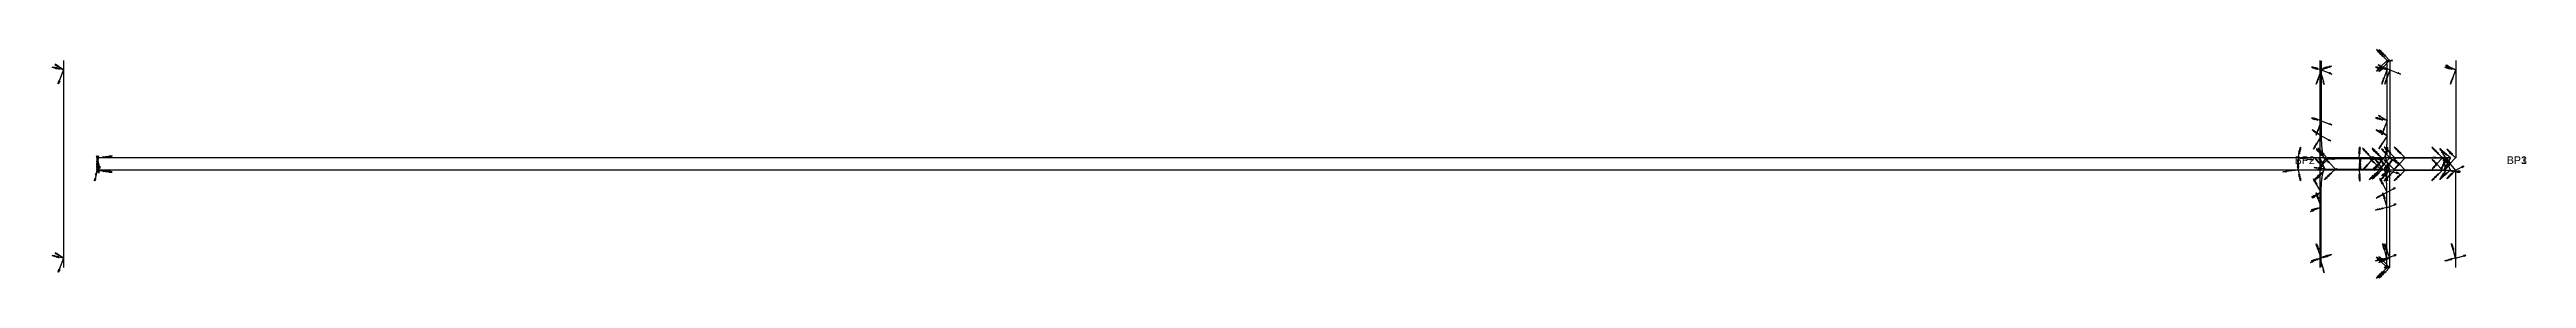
# Model space of a CAD drawing. Header units: millimetres. Extents: x -7317 to 13, y -75 to 75.
# Drawn here: x -1608 to 13, y -75 to 75 of the extents above; entities that cross this region are included whole.
import ezdxf

# ---------------------------------------------------------------- set-up
doc = ezdxf.new("R2010")
doc.units = ezdxf.units.MM
for name, color, linetype in [('AutoDetect_31_6', 1, 'Continuous'), ('AutoDetect_32_2', 1, 'Continuous'), ('AutoDetect_33_17', 1, 'Continuous'), ('AutoDetect_34_0', 1, 'Continuous'), ('AutoDetect_34_10', 1, 'Continuous'), ('AutoDetect_34_15', 1, 'Continuous'), ('AutoDetect_35_12', 1, 'Continuous'), ('AutoDetect_35_4', 1, 'Continuous'), ('AutoDetect_35_8', 1, 'Continuous'), ('AutoDetect_36_14', 1, 'Continuous'), ('AutoDetect_37_11', 1, 'Continuous'), ('AutoDetect_37_9', 1, 'Continuous'), ('AutoDetect_42_7', 1, 'Continuous'), ('AutoDetect_43_3', 1, 'Continuous'), ('AutoDetect_44_5', 1, 'Continuous'), ('AutoDetect_45_1', 1, 'Continuous'), ('AutoDetect_46_13', 1, 'Continuous'), ('AutoDetect_46_16', 1, 'Continuous'), ('Plate_ID_A2B9', 1, 'Continuous')]:
    doc.layers.add(name, color=color, linetype=linetype)
doc.styles.get("Standard").update_dxf_attribs({"font": 'arial.ttf'})

# ---------------------------------------------------------------- blocks, each defined once
blk = doc.blocks.new('Kontrollpunkt')
at = {"color": 0}
for q in [(0, 6), (8, 0), (0, 0, 4)]:
    blk.add_line((0, 0), q, dxfattribs=at)
for points in [[(0.25, 8, -0.25), (-0.25, 8, -0.25), (-0.25, 8, 0.25), (0, 10, 0), (-0.25, 8, -0.25), (0.25, 8, 0.25), (0, 10, 0), (0.25, 8, -0.25), (0.25, 8, 0.25), (-0.25, 8, 0.25)], [(0.25, 6, -0.25), (-0.25, 6, -0.25), (-0.25, 6, 0.25), (0, 8, 0), (-0.25, 6, -0.25), (0.25, 6, 0.25), (0, 8, 0), (0.25, 6, -0.25), (0.25, 6, 0.25), (-0.25, 6, 0.25)], [(0.25, 0.25, 4), (-0.25, 0.25, 4), (-0.25, -0.25, 4), (0, 0, 6), (-0.25, 0.25, 4), (0.25, -0.25, 4), (0, 0, 6), (0.25, 0.25, 4), (0.25, -0.25, 4), (-0.25, -0.25, 4)], [(0.25, 0.25, 6), (-0.25, 0.25, 6), (-0.25, -0.25, 6), (0, 0, 8), (-0.25, 0.25, 6), (0.25, -0.25, 6), (0, 0, 8), (0.25, 0.25, 6), (0.25, -0.25, 6), (-0.25, -0.25, 6)], [(0.25, 0.25, 8), (-0.25, 0.25, 8), (-0.25, -0.25, 8), (0, 0, 10), (-0.25, 0.25, 8), (0.25, -0.25, 8), (0, 0, 10), (0.25, 0.25, 8), (0.25, -0.25, 8), (-0.25, -0.25, 8)], [(8, 0.25, -0.25), (8, 0.25, 0.25), (8, -0.25, 0.25), (10, 0, 0), (8, 0.25, 0.25), (8, -0.25, -0.25), (10, 0, 0), (8, 0.25, -0.25), (8, -0.25, -0.25), (8, -0.25, 0.25)]]:
    blk.add_polyline3d(points, dxfattribs=at)

msp = doc.modelspace()

# ---------------------------------------------------------------- linework, layer by layer
at = {"layer": 'AutoDetect_31_6', "color": 1}
msp.add_line((-96.6, -4, -450), (-1576.7, -4, -450), dxfattribs=at)
at = {"layer": 'AutoDetect_32_2', "color": 1}
msp.add_line((-96.6, 4, -450), (-1576.7, 4, -450), dxfattribs=at)
at = {"layer": 'AutoDetect_33_17', "color": 1}
msp.add_line((-1598.8, 67.5, -450), (-1598.8, -67.5, -450), dxfattribs=at)
at = {"layer": 'AutoDetect_34_0', "color": 1}
msp.add_line((-81, 3.3, -424.8), (-118.8, 3.3, -205.2), dxfattribs=at)
for points, weights in [([(-118.8, 3.3, -205.2), (-119.7, 3.3, -199.9), (-120.5, 6.7, -195.7)], [1, 0.871859216769, 0.855841618865]), ([(-78.9, 9.1, -436.7), (-79.7, 3.3, -432.2), (-81, 3.3, -424.8)], [0.857128747478, 0.830671108122, 1])]:
    msp.add_rational_spline(points, weights, degree=2, dxfattribs=at)
at = {"layer": 'AutoDetect_34_10', "color": 1}
msp.add_line((-121.4, 67.4, -190.2), (-121.4, 18.3, -190.2), dxfattribs=at)
msp.add_rational_spline([(-121.4, 18.3, -190.2), (-121.4, 11.2, -190.2), (-120.5, 6.7, -195.7)], [1, 0.835247564417, 0.855841618865], degree=2, dxfattribs=at)
at = {"layer": 'AutoDetect_34_15', "color": 1}
msp.add_line((-78.4, 67.4, -439.8), (-78.4, 18.3, -439.8), dxfattribs=at)
msp.add_rational_spline([(-78.4, 18.3, -439.8), (-78.4, 13.2, -439.8), (-78.9, 9.1, -436.7)], [1, 0.876435673494, 0.857128747478], degree=2, dxfattribs=at)
at = {"layer": 'AutoDetect_35_12', "color": 1}
msp.add_line((-78.4, -67.4, -439.8), (-78.4, -18.3, -439.8), dxfattribs=at)
msp.add_rational_spline([(-78.4, -18.3, -439.8), (-78.4, -13.2, -439.8), (-78.9, -9.1, -436.7)], [1, 0.876435673494, 0.857128747478], degree=2, dxfattribs=at)
at = {"layer": 'AutoDetect_35_4', "color": 1}
msp.add_line((-118.8, -3.3, -205.2), (-81, -3.3, -424.8), dxfattribs=at)
for points, weights in [([(-120.5, -6.7, -195.7), (-119.7, -3.3, -199.9), (-118.8, -3.3, -205.2)], [0.855841618865, 0.871859216769, 1]), ([(-81, -3.3, -424.8), (-79.7, -3.3, -432.2), (-78.9, -9.1, -436.7)], [1, 0.830671108122, 0.857128747478])]:
    msp.add_rational_spline(points, weights, degree=2, dxfattribs=at)
at = {"layer": 'AutoDetect_35_8', "color": 1}
msp.add_line((-121.4, -67.4, -190.2), (-121.4, -18.3, -190.2), dxfattribs=at)
msp.add_rational_spline([(-121.4, -18.3, -190.2), (-121.4, -11.2, -190.2), (-120.5, -6.7, -195.7)], [1, 0.835247564417, 0.855841618865], degree=2, dxfattribs=at)
at = {"layer": 'AutoDetect_36_14', "color": 1}
msp.add_line((-122.3, 67.5, -184.9), (-122.3, -67.5, -184.9), dxfattribs=at)
at = {"layer": 'AutoDetect_37_11', "color": 1}
msp.add_line((-76.6, 67.5, -450), (-76.6, 4, -450), dxfattribs=at)
at = {"layer": 'AutoDetect_37_9', "color": 1}
msp.add_line((-76.6, -67.5, -450), (-76.6, -4, -450), dxfattribs=at)
at = {"layer": 'AutoDetect_42_7', "color": 1}
msp.add_line((-39.8, -4, -699.4), (-1576.9, -4, -453.5), dxfattribs=at)
at = {"layer": 'AutoDetect_43_3', "color": 1}
msp.add_line((-39.8, 4, -699.4), (-1576.9, 4, -453.5), dxfattribs=at)
at = {"layer": 'AutoDetect_44_5', "color": 1}
msp.add_line((-73.2, -4, -469.7), (-36.8, -4, -680.7), dxfattribs=at)
at = {"layer": 'AutoDetect_45_1', "color": 1}
msp.add_line((-73.2, 4, -469.7), (-36.8, 4, -680.7), dxfattribs=at)
at = {"layer": 'AutoDetect_46_13', "color": 1}
msp.add_line((-33.4, -67.5, -700.5), (-33.4, -4, -700.5), dxfattribs=at)
at = {"layer": 'AutoDetect_46_16', "color": 1}
msp.add_line((-33.4, 67.5, -700.5), (-33.4, 4, -700.5), dxfattribs=at)

# ---------------------------------------------------------------- block references
at = {"layer": 'AutoDetect_31_6', "color": 2, "extrusion": (0.985215, -0.121141, -0.121143), "rotation": 224.5739008113972}
msp.add_blockref('Kontrollpunkt', (-196.4, -636.2, -1498.4), dxfattribs=at)
at = {"layer": 'AutoDetect_31_6', "color": 2, "extrusion": (0.173648, -0.696364, -0.696364), "rotation": 189.8510822974454}
msp.add_blockref('Kontrollpunkt', (-133.5, -343.3, 292.4), dxfattribs=at)
at = {"layer": 'AutoDetect_31_6', "color": 2, "extrusion": (0.043199, -0.706447, -0.706447), "rotation": 187.904723579353}
msp.add_blockref('Kontrollpunkt', (-96.7, -319.8, 316.6), dxfattribs=at)
at = {"layer": 'AutoDetect_32_2', "color": 2, "extrusion": (0.985215, 0.121141, -0.121143), "rotation": 135.4260991886028}
msp.add_blockref('Kontrollpunkt', (196.4, -636.2, -1498.4), dxfattribs=at)
at = {"layer": 'AutoDetect_32_2', "color": 2, "extrusion": (0.173648, 0.696364, -0.696364), "rotation": 170.1489177025546}
msp.add_blockref('Kontrollpunkt', (133.5, -343.3, 292.4), dxfattribs=at)
at = {"layer": 'AutoDetect_32_2', "color": 2, "extrusion": (0.043199, 0.706447, -0.706447), "rotation": 172.0952764206457}
msp.add_blockref('Kontrollpunkt', (96.7, -319.8, 316.6), dxfattribs=at)
at = {"layer": 'AutoDetect_33_17', "color": 1, "extrusion": (-0.749357, 0.173648, -0.638991), "rotation": 12.63798026484088}
for p in [(301, 657.9, 1496.3), (420.8, 640.2, 1474.9)]:
    msp.add_blockref('Kontrollpunkt', p, dxfattribs=at)
at = {"layer": 'AutoDetect_34_0', "color": 1, "extrusion": (-0.575039, 0.650895, -0.495647), "rotation": 240.7062599466773}
msp.add_blockref('Kontrollpunkt', (86.9, -138, 172.2), dxfattribs=at)
at = {"layer": 'AutoDetect_34_0', "color": 1, "extrusion": (-0.656733, 0.696364, -0.289446), "rotation": 252.9380360662961}
for p in [(82.9, -181.9, 141.5), (61.6, -350.8, 171.5)]:
    msp.add_blockref('Kontrollpunkt', p, dxfattribs=at)
at = {"layer": 'AutoDetect_34_0', "color": 1, "extrusion": (-0.707822, 0.650895, 0.274452), "rotation": 284.1644659584912}
msp.add_blockref('Kontrollpunkt', (52.4, -425.5, -57.1), dxfattribs=at)
at = {"layer": 'AutoDetect_34_0', "color": 1, "extrusion": (-0.717001, 0.691066, 0.09131), "rotation": 275.0294672537908}
msp.add_blockref('Kontrollpunkt', (53.8, -428.6, 21.6), dxfattribs=at)
at = {"layer": 'AutoDetect_34_10', "color": 1, "extrusion": (-0.63445, 0.173648, -0.753206), "rotation": 274.8323691443268}
for p in [(-27.2, -24.7, 231), (4.8, -31.3, 225.2)]:
    msp.add_blockref('Kontrollpunkt', p, dxfattribs=at)
at = {"layer": 'AutoDetect_34_10', "color": 1, "extrusion": (-0.593024, 0.390731, -0.704026), "rotation": 266.1504892265993}
msp.add_blockref('Kontrollpunkt', (51.5, -56.6, 213.1), dxfattribs=at)
at = {"layer": 'AutoDetect_34_15', "color": 1, "extrusion": (-0.753206, 0.173648, 0.63445), "rotation": 258.9690289996551}
for p in [(-42.2, -397.2, -209.3), (-10, -392.4, -215.1)]:
    msp.add_blockref('Kontrollpunkt', p, dxfattribs=at)
at = {"layer": 'AutoDetect_34_15', "color": 1, "extrusion": (-0.704026, 0.390731, 0.593024), "rotation": 264.2730937744748}
msp.add_blockref('Kontrollpunkt', (22, -400, -198.5), dxfattribs=at)
at = {"layer": 'AutoDetect_35_12', "color": 1, "extrusion": (-0.704026, -0.390731, 0.593024), "rotation": 88.61157176519946}
msp.add_blockref('Kontrollpunkt', (-22, -400, -198.5), dxfattribs=at)
at = {"layer": 'AutoDetect_35_12', "color": 1, "extrusion": (-0.753206, -0.173648, 0.63445), "rotation": 94.69389336293224}
for p in [(10, -392.4, -215.1), (42.2, -397.2, -209.3)]:
    msp.add_blockref('Kontrollpunkt', p, dxfattribs=at)
at = {"layer": 'AutoDetect_35_4', "color": 1, "extrusion": (-0.575039, -0.650895, -0.495647), "rotation": 126.3513931014919}
msp.add_blockref('Kontrollpunkt', (-86.9, -138, 172.2), dxfattribs=at)
at = {"layer": 'AutoDetect_35_4', "color": 1, "extrusion": (-0.679364, -0.704416, -0.20558), "rotation": 105.5467107572204}
msp.add_blockref('Kontrollpunkt', (-83.2, -183.4, 125.2), dxfattribs=at)
at = {"layer": 'AutoDetect_35_4', "color": 1, "extrusion": (-0.715744, -0.696364, 0.0528), "rotation": 86.17324358983485}
for p in [(-75.8, -248.6, 69.6), (-55.3, -417.6, 39.6)]:
    msp.add_blockref('Kontrollpunkt', p, dxfattribs=at)
at = {"layer": 'AutoDetect_35_4', "color": 1, "extrusion": (-0.707822, -0.650895, 0.274452), "rotation": 71.82753322224926}
msp.add_blockref('Kontrollpunkt', (-52.4, -425.5, -57.1), dxfattribs=at)
at = {"layer": 'AutoDetect_35_8', "color": 1, "extrusion": (-0.593024, -0.390731, -0.704026), "rotation": 93.84951077340075}
msp.add_blockref('Kontrollpunkt', (-51.5, -56.6, 213.1), dxfattribs=at)
at = {"layer": 'AutoDetect_35_8', "color": 1, "extrusion": (-0.63445, -0.173648, -0.753206), "rotation": 85.16763085567325}
for p in [(-4.8, -31.3, 225.2), (27.2, -24.7, 231)]:
    msp.add_blockref('Kontrollpunkt', p, dxfattribs=at)
at = {"layer": 'AutoDetect_36_14', "color": 1, "extrusion": (0.567935, 0.173648, 0.804547), "rotation": 179.9999991462264}
for p in [(94.6, -30.2, -207.6), (-23, -1.2, -228.9)]:
    msp.add_blockref('Kontrollpunkt', p, dxfattribs=at)
at = {"layer": 'AutoDetect_37_11', "color": 1, "extrusion": (-0.63445, 0.173648, -0.753206), "rotation": 274.8323691443268}
msp.add_blockref('Kontrollpunkt', (-39.1, -228.1, 398.2), dxfattribs=at)
at = {"layer": 'AutoDetect_37_11', "color": 1, "extrusion": (-0.526732, 0.575779, -0.625326), "rotation": 261.7808796375388}
msp.add_blockref('Kontrollpunkt', (53.8, -317, 324.1), dxfattribs=at)
at = {"layer": 'AutoDetect_37_9', "color": 1, "extrusion": (-0.526732, -0.575779, -0.625326), "rotation": 98.21912036246117}
msp.add_blockref('Kontrollpunkt', (-53.8, -317, 324.1), dxfattribs=at)
at = {"layer": 'AutoDetect_37_9', "color": 1, "extrusion": (-0.63445, -0.173648, -0.753206), "rotation": 85.16763085567325}
msp.add_blockref('Kontrollpunkt', (39.1, -228.1, 398.2), dxfattribs=at)
at = {"layer": 'AutoDetect_42_7', "color": 2, "extrusion": (0.991981, -0.121143, -0.036034), "rotation": 250.4520916773651}
msp.add_blockref('Kontrollpunkt', (-195.1, -509.6, -1547.5), dxfattribs=at)
at = {"layer": 'AutoDetect_42_7', "color": 2, "extrusion": (0.133523, -0.706934, 0.694562), "rotation": 326.7985015552482}
msp.add_blockref('Kontrollpunkt', (-78.7, -491.1, -489.2), dxfattribs=at)
at = {"layer": 'AutoDetect_42_7', "color": 2, "extrusion": (-0.389456, -0.615263, 0.685402), "rotation": 33.14065326852415}
msp.add_blockref('Kontrollpunkt', (-31.5, -526.2, -461.4), dxfattribs=at)
at = {"layer": 'AutoDetect_43_3', "color": 2, "extrusion": (0.991981, 0.121143, -0.036034), "rotation": 83.00431402713765}
msp.add_blockref('Kontrollpunkt', (195.1, -509.6, -1547.5), dxfattribs=at)
at = {"layer": 'AutoDetect_43_3', "color": 2, "extrusion": (0.133523, 0.706934, 0.694562), "rotation": 21.39055485549443}
msp.add_blockref('Kontrollpunkt', (78.7, -491.1, -489.2), dxfattribs=at)
at = {"layer": 'AutoDetect_43_3', "color": 2, "extrusion": (-0.389454, 0.615264, 0.685402), "rotation": 316.2947362980541}
msp.add_blockref('Kontrollpunkt', (31.5, -526.2, -461.4), dxfattribs=at)
at = {"layer": 'AutoDetect_44_5', "color": 1, "extrusion": (-0.706019, -0.705747, -0.058815), "rotation": 91.92810353901177}
msp.add_blockref('Kontrollpunkt', (-48.9, -465.7, 82.2), dxfattribs=at)
at = {"layer": 'AutoDetect_44_5', "color": 1, "extrusion": (-0.715742, -0.696366, 0.0528), "rotation": 86.17321292444788}
for p in [(-43.5, -511.1, 23.5), (-26.4, -652, -1.6)]:
    msp.add_blockref('Kontrollpunkt', p, dxfattribs=at)
at = {"layer": 'AutoDetect_44_5', "color": 1, "extrusion": (-0.651318, -0.553695, 0.518851), "rotation": 60.16198095121161}
msp.add_blockref('Kontrollpunkt', (-20.8, -597.9, -327), dxfattribs=at)
at = {"layer": 'AutoDetect_45_1', "color": 1, "extrusion": (-0.706019, 0.705747, -0.058815), "rotation": 268.5176125304103}
msp.add_blockref('Kontrollpunkt', (48.9, -465.7, 82.2), dxfattribs=at)
at = {"layer": 'AutoDetect_45_1', "color": 1, "extrusion": (-0.715742, 0.696366, 0.0528), "rotation": 272.9407286781708}
for p in [(43.5, -511.1, 23.5), (26.4, -652, -1.6)]:
    msp.add_blockref('Kontrollpunkt', p, dxfattribs=at)
at = {"layer": 'AutoDetect_45_1', "color": 1, "extrusion": (-0.651318, 0.553695, 0.518851), "rotation": 293.8014684642388}
msp.add_blockref('Kontrollpunkt', (20.8, -597.9, -327), dxfattribs=at)
at = {"layer": 'AutoDetect_46_13', "color": 1, "extrusion": (-0.581618, -0.575779, 0.57463), "rotation": 79.36015060912692}
msp.add_blockref('Kontrollpunkt', (-20.7, -588.5, -380.7), dxfattribs=at)
at = {"layer": 'AutoDetect_46_13', "color": 1, "extrusion": (-0.700561, -0.173648, 0.692142), "rotation": 91.66105296124154}
msp.add_blockref('Kontrollpunkt', (51.6, -538.3, -450.7), dxfattribs=at)
at = {"layer": 'AutoDetect_46_16', "color": 1, "extrusion": (-0.700561, 0.173648, 0.692142), "rotation": 261.6439709564899}
msp.add_blockref('Kontrollpunkt', (-51.6, -538.3, -450.7), dxfattribs=at)
at = {"layer": 'AutoDetect_46_16', "color": 1, "extrusion": (-0.581618, 0.575779, 0.57463), "rotation": 271.8244063506473}
msp.add_blockref('Kontrollpunkt', (20.7, -588.5, -380.7), dxfattribs=at)
at = {"layer": 'Plate_ID_A2B9', "color": 2, "extrusion": (-0.696824, 0.707107, -0.120149), "rotation": 263.0487137208658}
for p in [(8.4, -424.3, 155.2), (7.2, -434.5, 155.2)]:
    msp.add_blockref('Kontrollpunkt', p, dxfattribs=at)
at = {"layer": 'Plate_ID_A2B9', "color": 2, "extrusion": (-0.696824, -0.707107, -0.120149), "rotation": 96.95128627913421}
for p in [(-8.4, -424.3, 155.2), (-7.2, -434.5, 155.2)]:
    msp.add_blockref('Kontrollpunkt', p, dxfattribs=at)

# ---------------------------------------------------------------- texts
at = {"layer": 'Plate_ID_A2B9', "color": 5}
for s, p in [('BP2', (-138.8, 0)), ('BP3', (0, 0, -294.6)), ('BP1', (0, 0))]:
    msp.add_text(s, height=5, dxfattribs=at).set_placement(p)

doc.saveas('drawing.dxf')
